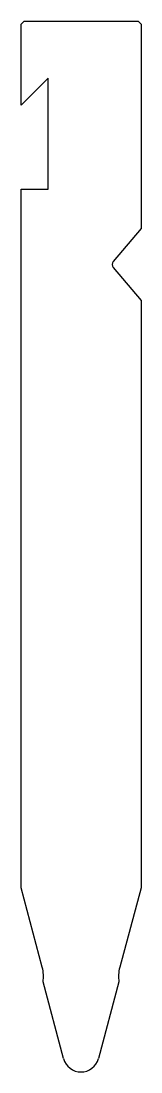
# Model space of a CAD drawing. Header units: metres. Extents: x -13 to 7, y -82 to 93.
import ezdxf

# ---------------------------------------------------------------- set-up
doc = ezdxf.new("R2010")
doc.units = ezdxf.units.M

msp = doc.modelspace()

# ---------------------------------------------------------------- linework, layer by layer
for p, q in [((-12.133339, 92.571423), (-12.633339, 92.071423)), ((-12.633339, 78.571423), (-12.633339, 92.071423)), ((-12.133339, 92.571423), (6.866661, 92.571423)), ((7.366661, 92.071423), (6.866661, 92.571423)), ((7.366661, 92.071423), (7.366661, 58.033017)), ((-8.133339, 83.071423), (-12.633339, 78.571423)), ((-8.133339, 64.571423), (-8.133339, 83.071423)), ((-12.633339, -51.765399), (-12.633339, 64.571423)), ((-12.633339, 64.571423), (-8.133339, 64.571423)), ((7.366661, 58.033017), (2.753825, 52.535653)), ((2.753825, 51.507193), (7.366661, 46.00983)), ((7.366661, 46.00983), (7.366661, -51.765399)), ((-9.091784, -64.982663), (-12.633339, -51.765399)), ((7.366661, -51.765399), (3.825106, -64.982663)), ((-5.531116, -80.205034), (-8.954306, -67.429515)), ((3.687629, -67.429515), (0.264439, -80.205034))]:
    msp.add_line(p, q)
for centre, radius, start, end in [((3.366661, 52.021423), 0.8, 140, 220), ((-14.887339, -66.535577), 6, 351.431618, 15), ((9.620661, -66.535577), 6, 165, 188.568382), ((-2.633339, -79.428577), 3, 195, 345)]:
    msp.add_arc(centre, radius, start, end)

doc.saveas('drawing.dxf')
